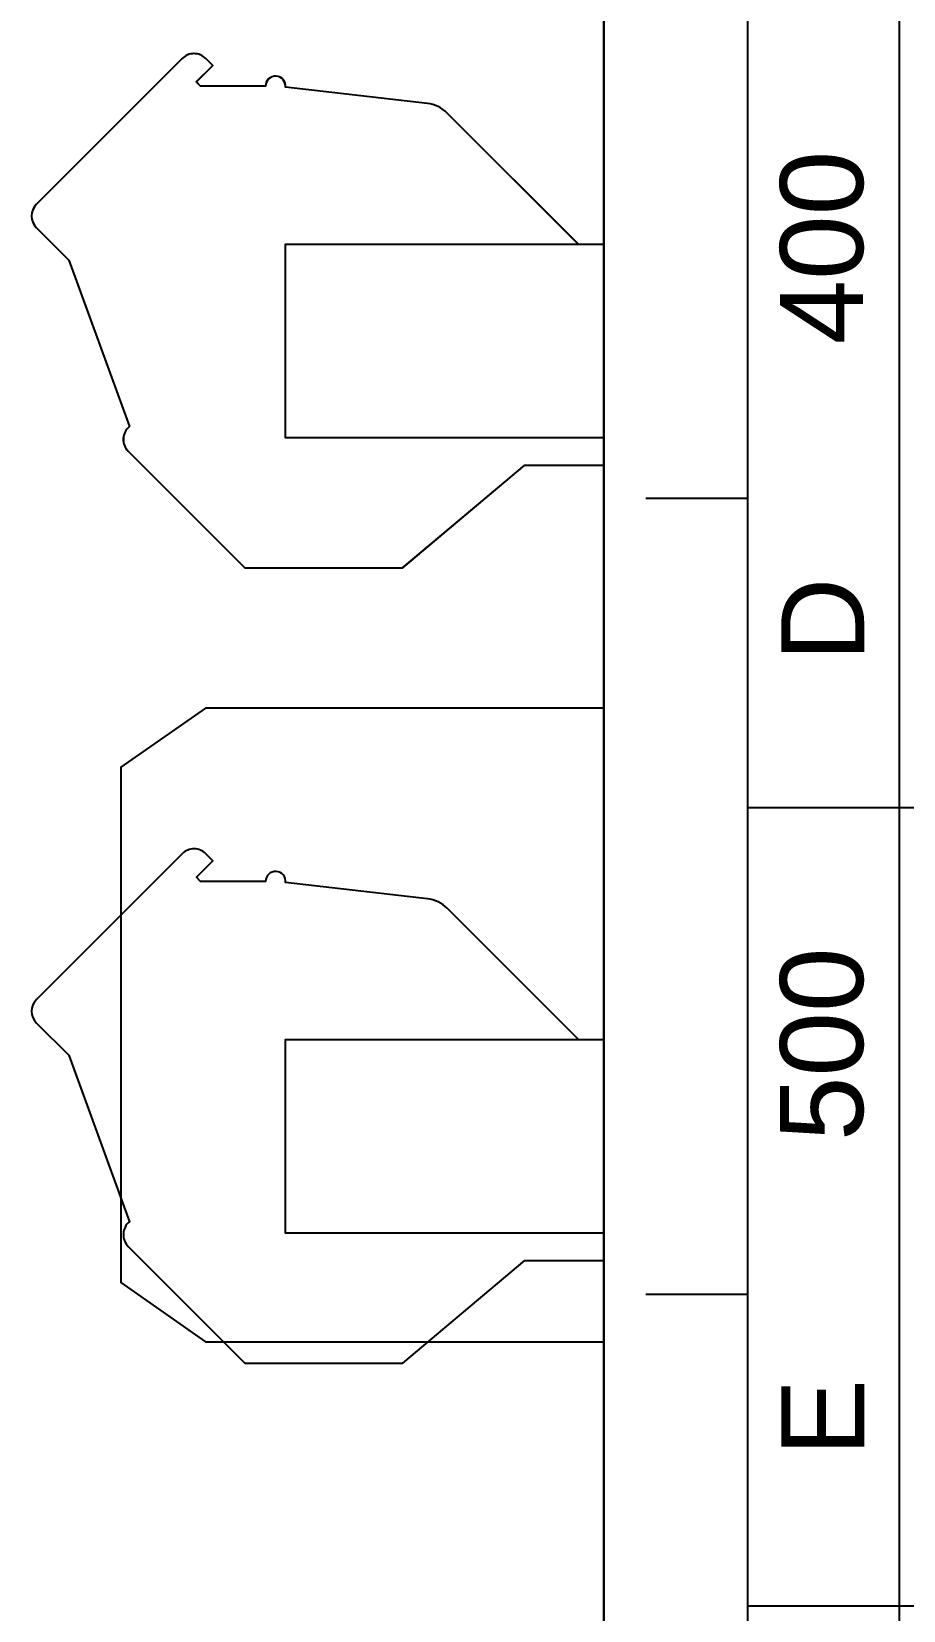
# Model space of a CAD drawing. Extents: x 0.5 to 35.5, y 0.5 to 23.5.
# Drawn here: x 21.092 to 22.124, y 7.783 to 9.652 of the extents above; entities that cross this region are included whole.
import ezdxf

# ---------------------------------------------------------------- set-up
doc = ezdxf.new("R2010")
doc.units = 0
doc.header["$MEASUREMENT"] = 0
for name, color, linetype in [('3_02__B-___3__DI___4__DO__', 7, 'CONTINUOUS'), ('3_03__1-___4__DI___4__DO__', 7, 'CONTINUOUS'), ('3_04__C-___4__DI___4__DO__', 7, 'CONTINUOUS'), ('3_05__D-___4__DI___3__DO__', 7, 'CONTINUOUS'), ('3_06__2A___8__FORM_A_DO', 7, 'CONTINUOUS'), ('3_07__2B___8__FORM_B_DO', 7, 'CONTINUOUS'), ('3_08__2C___8__DO__6__FORM_', 7, 'CONTINUOUS'), ('3_09__2D___8__DO__2__FORM_', 7, 'CONTINUOUS'), ('3_10__2G___8__DO__4__FORM_', 7, 'CONTINUOUS'), ('3_11__3-___8__DI', 7, 'CONTINUOUS'), ('3_12__4-___14__DI', 7, 'CONTINUOUS'), ('3_13__5-___8__AI', 7, 'CONTINUOUS'), ('3_14__6-___4__AI____4__AO', 7, 'CONTINUOUS'), ('4_02__B-___3__DI___4__DO__', 7, 'CONTINUOUS'), ('4_03__1-___4__DI___4__DO__', 7, 'CONTINUOUS'), ('4_04__C-___4__DI___4__DO__', 7, 'CONTINUOUS'), ('4_05__D-___4__DI___3__DO__', 7, 'CONTINUOUS'), ('4_06__2A___8__FORM_A_DO', 7, 'CONTINUOUS'), ('4_07__2B___8__FORM_B_DO', 7, 'CONTINUOUS'), ('4_08__2C___8__DO__6__FORM_', 7, 'CONTINUOUS'), ('4_09__2D___8__DO__2__FORM_', 7, 'CONTINUOUS'), ('4_10__2G___8__DO__4__FORM_', 7, 'CONTINUOUS'), ('4_11__3-___8__DI', 7, 'CONTINUOUS'), ('4_12__4-___14__DI', 7, 'CONTINUOUS'), ('4_13__5-___8__AI', 7, 'CONTINUOUS'), ('4_14__6-___4__AI____4__AO', 7, 'CONTINUOUS'), ('4_15__77___8__AFDI', 7, 'CONTINUOUS'), ('6_00______DWG_', 7, 'CONTINUOUS')]:
    doc.layers.add(name, color=color, linetype=linetype)
doc.styles.add('ARIAL', font='arial.ttf')

msp = doc.modelspace()

# ---------------------------------------------------------------- linework, layer by layer
at = {"layer": '3_02__B-___3__DI___4__DO__'}
msp.add_lwpolyline([(21.7395, 9.3996), (21.5838, 9.5553, 0.169586), (21.5604, 9.5666), (21.3922, 9.5858, 0.430941), (21.3812, 9.5989, 0.430926), (21.3687, 9.5871), (21.2918, 9.5871), (21.2868, 9.5921), (21.3063, 9.6116), (21.2979, 9.6199, 0.414218), (21.2701, 9.6199), (21.0975, 9.4473, 0.414213), (21.0975, 9.4195), (21.1358, 9.3812), (21.2075, 9.1842, 0.440578), (21.2061, 9.155), (21.3441, 9.017), (21.5311, 9.017), (21.6757, 9.1383), (21.7691, 9.1383)], format="xyb", dxfattribs=at)
msp.add_lwpolyline([(21.7691, 9.3996), (21.3919, 9.3996), (21.3919, 9.1713), (21.7691, 9.1713)], dxfattribs=at)
at = {"layer": '3_03__1-___4__DI___4__DO__'}
msp.add_lwpolyline([(21.7396, 9.3996), (21.5839, 9.5553, 0.169586), (21.5605, 9.5666), (21.3924, 9.5858, 0.430941), (21.3813, 9.5989, 0.430926), (21.3688, 9.5871), (21.2919, 9.5871), (21.2869, 9.5921), (21.3064, 9.6116), (21.2981, 9.6199, 0.414218), (21.2702, 9.6199), (21.0976, 9.4473, 0.414213), (21.0976, 9.4195), (21.1359, 9.3812), (21.2076, 9.1842, 0.440578), (21.2062, 9.155), (21.3442, 9.017), (21.5313, 9.017), (21.6759, 9.1383), (21.7692, 9.1383)], format="xyb", dxfattribs=at)
msp.add_lwpolyline([(21.7692, 9.3996), (21.392, 9.3996), (21.392, 9.1713), (21.7692, 9.1713)], dxfattribs=at)
at = {"layer": '3_04__C-___4__DI___4__DO__'}
msp.add_lwpolyline([(21.7396, 9.3996), (21.5839, 9.5553, 0.169586), (21.5605, 9.5666), (21.3924, 9.5858, 0.430941), (21.3813, 9.5989, 0.430926), (21.3688, 9.5871), (21.2919, 9.5871), (21.2869, 9.5921), (21.3064, 9.6116), (21.2981, 9.6199, 0.414218), (21.2702, 9.6199), (21.0976, 9.4473, 0.414213), (21.0976, 9.4195), (21.1359, 9.3812), (21.2076, 9.1842, 0.440578), (21.2062, 9.155), (21.3442, 9.017), (21.5313, 9.017), (21.6759, 9.1383), (21.7692, 9.1383)], format="xyb", dxfattribs=at)
msp.add_lwpolyline([(21.7692, 9.3996), (21.392, 9.3996), (21.392, 9.1713), (21.7692, 9.1713)], dxfattribs=at)
at = {"layer": '3_05__D-___4__DI___3__DO__'}
msp.add_lwpolyline([(21.7396, 9.3996), (21.5839, 9.5553, 0.169586), (21.5605, 9.5666), (21.3924, 9.5858, 0.430941), (21.3813, 9.5989, 0.430926), (21.3688, 9.5871), (21.2919, 9.5871), (21.2869, 9.5921), (21.3064, 9.6116), (21.2981, 9.6199, 0.414218), (21.2702, 9.6199), (21.0976, 9.4473, 0.414213), (21.0976, 9.4195), (21.1359, 9.3812), (21.2076, 9.1842, 0.440578), (21.2062, 9.155), (21.3442, 9.017), (21.5313, 9.017), (21.6759, 9.1383), (21.7692, 9.1383)], format="xyb", dxfattribs=at)
msp.add_lwpolyline([(21.7692, 9.3996), (21.392, 9.3996), (21.392, 9.1713), (21.7692, 9.1713)], dxfattribs=at)
at = {"layer": '3_06__2A___8__FORM_A_DO'}
msp.add_lwpolyline([(21.7396, 9.3996), (21.5839, 9.5553, 0.169586), (21.5605, 9.5666), (21.3924, 9.5858, 0.430941), (21.3813, 9.5989, 0.430926), (21.3688, 9.5871), (21.2919, 9.5871), (21.2869, 9.5921), (21.3064, 9.6116), (21.2981, 9.6199, 0.414218), (21.2702, 9.6199), (21.0976, 9.4473, 0.414213), (21.0976, 9.4195), (21.1359, 9.3812), (21.2076, 9.1842, 0.440578), (21.2062, 9.155), (21.3442, 9.017), (21.5313, 9.017), (21.6759, 9.1383), (21.7692, 9.1383)], format="xyb", dxfattribs=at)
msp.add_lwpolyline([(21.7692, 9.3996), (21.392, 9.3996), (21.392, 9.1713), (21.7692, 9.1713)], dxfattribs=at)
at = {"layer": '3_07__2B___8__FORM_B_DO'}
msp.add_lwpolyline([(21.7396, 9.3996), (21.5839, 9.5553, 0.169586), (21.5605, 9.5666), (21.3924, 9.5858, 0.430941), (21.3813, 9.5989, 0.430926), (21.3688, 9.5871), (21.2919, 9.5871), (21.2869, 9.5921), (21.3064, 9.6116), (21.2981, 9.6199, 0.414218), (21.2702, 9.6199), (21.0976, 9.4473, 0.414213), (21.0976, 9.4195), (21.1359, 9.3812), (21.2076, 9.1842, 0.440578), (21.2062, 9.155), (21.3442, 9.017), (21.5313, 9.017), (21.6759, 9.1383), (21.7692, 9.1383)], format="xyb", dxfattribs=at)
msp.add_lwpolyline([(21.7692, 9.3996), (21.392, 9.3996), (21.392, 9.1713), (21.7692, 9.1713)], dxfattribs=at)
at = {"layer": '3_08__2C___8__DO__6__FORM_'}
msp.add_lwpolyline([(21.7396, 9.3996), (21.5839, 9.5553, 0.169586), (21.5605, 9.5666), (21.3924, 9.5858, 0.430941), (21.3813, 9.5989, 0.430926), (21.3688, 9.5871), (21.2919, 9.5871), (21.2869, 9.5921), (21.3064, 9.6116), (21.2981, 9.6199, 0.414218), (21.2702, 9.6199), (21.0976, 9.4473, 0.414213), (21.0976, 9.4195), (21.1359, 9.3812), (21.2076, 9.1842, 0.440578), (21.2062, 9.155), (21.3442, 9.017), (21.5313, 9.017), (21.6759, 9.1383), (21.7692, 9.1383)], format="xyb", dxfattribs=at)
msp.add_lwpolyline([(21.7692, 9.3996), (21.392, 9.3996), (21.392, 9.1713), (21.7692, 9.1713)], dxfattribs=at)
at = {"layer": '3_09__2D___8__DO__2__FORM_'}
msp.add_lwpolyline([(21.7396, 9.3996), (21.5839, 9.5553, 0.169586), (21.5605, 9.5666), (21.3924, 9.5858, 0.430941), (21.3813, 9.5989, 0.430926), (21.3688, 9.5871), (21.2919, 9.5871), (21.2869, 9.5921), (21.3064, 9.6116), (21.2981, 9.6199, 0.414218), (21.2702, 9.6199), (21.0976, 9.4473, 0.414213), (21.0976, 9.4195), (21.1359, 9.3812), (21.2076, 9.1842, 0.440578), (21.2062, 9.155), (21.3442, 9.017), (21.5313, 9.017), (21.6759, 9.1383), (21.7692, 9.1383)], format="xyb", dxfattribs=at)
msp.add_lwpolyline([(21.7692, 9.3996), (21.392, 9.3996), (21.392, 9.1713), (21.7692, 9.1713)], dxfattribs=at)
at = {"layer": '3_10__2G___8__DO__4__FORM_'}
msp.add_lwpolyline([(21.7396, 9.3996), (21.5839, 9.5553, 0.169586), (21.5605, 9.5666), (21.3924, 9.5858, 0.430941), (21.3813, 9.5989, 0.430926), (21.3688, 9.5871), (21.2919, 9.5871), (21.2869, 9.5921), (21.3064, 9.6116), (21.2981, 9.6199, 0.414218), (21.2702, 9.6199), (21.0976, 9.4473, 0.414213), (21.0976, 9.4195), (21.1359, 9.3812), (21.2076, 9.1842, 0.440578), (21.2062, 9.155), (21.3442, 9.017), (21.5313, 9.017), (21.6759, 9.1383), (21.7692, 9.1383)], format="xyb", dxfattribs=at)
msp.add_lwpolyline([(21.7692, 9.3996), (21.392, 9.3996), (21.392, 9.1713), (21.7692, 9.1713)], dxfattribs=at)
at = {"layer": '3_11__3-___8__DI'}
msp.add_lwpolyline([(21.7396, 9.3996), (21.5839, 9.5553, 0.169586), (21.5605, 9.5666), (21.3924, 9.5858, 0.430941), (21.3813, 9.5989, 0.430926), (21.3688, 9.5871), (21.2919, 9.5871), (21.2869, 9.5921), (21.3064, 9.6116), (21.2981, 9.6199, 0.414218), (21.2702, 9.6199), (21.0976, 9.4473, 0.414213), (21.0976, 9.4195), (21.1359, 9.3812), (21.2076, 9.1842, 0.440578), (21.2062, 9.155), (21.3442, 9.017), (21.5313, 9.017), (21.6759, 9.1383), (21.7692, 9.1383)], format="xyb", dxfattribs=at)
msp.add_lwpolyline([(21.7692, 9.3996), (21.392, 9.3996), (21.392, 9.1713), (21.7692, 9.1713)], dxfattribs=at)
at = {"layer": '3_12__4-___14__DI'}
msp.add_lwpolyline([(21.7396, 9.3996), (21.5839, 9.5553, 0.169586), (21.5605, 9.5666), (21.3924, 9.5858, 0.430941), (21.3813, 9.5989, 0.430926), (21.3688, 9.5871), (21.2919, 9.5871), (21.2869, 9.5921), (21.3064, 9.6116), (21.2981, 9.6199, 0.414218), (21.2702, 9.6199), (21.0976, 9.4473, 0.414213), (21.0976, 9.4195), (21.1359, 9.3812), (21.2076, 9.1842, 0.440578), (21.2062, 9.155), (21.3442, 9.017), (21.5313, 9.017), (21.6759, 9.1383), (21.7692, 9.1383)], format="xyb", dxfattribs=at)
msp.add_lwpolyline([(21.7692, 9.3996), (21.392, 9.3996), (21.392, 9.1713), (21.7692, 9.1713)], dxfattribs=at)
at = {"layer": '3_13__5-___8__AI'}
msp.add_lwpolyline([(21.7396, 9.3996), (21.5839, 9.5553, 0.169586), (21.5605, 9.5666), (21.3924, 9.5858, 0.430941), (21.3813, 9.5989, 0.430926), (21.3688, 9.5871), (21.2919, 9.5871), (21.2869, 9.5921), (21.3064, 9.6116), (21.2981, 9.6199, 0.414218), (21.2702, 9.6199), (21.0976, 9.4473, 0.414213), (21.0976, 9.4195), (21.1359, 9.3812), (21.2076, 9.1842, 0.440578), (21.2062, 9.155), (21.3442, 9.017), (21.5313, 9.017), (21.6759, 9.1383), (21.7692, 9.1383)], format="xyb", dxfattribs=at)
msp.add_lwpolyline([(21.7692, 9.3996), (21.392, 9.3996), (21.392, 9.1713), (21.7692, 9.1713)], dxfattribs=at)
at = {"layer": '3_14__6-___4__AI____4__AO'}
msp.add_lwpolyline([(21.7396, 9.3996), (21.5839, 9.5553, 0.169586), (21.5605, 9.5666), (21.3924, 9.5858, 0.430941), (21.3813, 9.5989, 0.430926), (21.3688, 9.5871), (21.2919, 9.5871), (21.2869, 9.5921), (21.3064, 9.6116), (21.2981, 9.6199, 0.414218), (21.2702, 9.6199), (21.0976, 9.4473, 0.414213), (21.0976, 9.4195), (21.1359, 9.3812), (21.2076, 9.1842, 0.440578), (21.2062, 9.155), (21.3442, 9.017), (21.5313, 9.017), (21.6759, 9.1383), (21.7692, 9.1383)], format="xyb", dxfattribs=at)
msp.add_lwpolyline([(21.7692, 9.3996), (21.392, 9.3996), (21.392, 9.1713), (21.7692, 9.1713)], dxfattribs=at)
at = {"layer": '4_02__B-___3__DI___4__DO__'}
msp.add_lwpolyline([(21.7396, 8.4583), (21.5839, 8.614, 0.169586), (21.5605, 8.6253), (21.3924, 8.6445, 0.430941), (21.3813, 8.6576, 0.430926), (21.3688, 8.6458), (21.2919, 8.6458), (21.2869, 8.6507), (21.3064, 8.6702), (21.2981, 8.6786, 0.414218), (21.2702, 8.6786), (21.0976, 8.506, 0.414213), (21.0976, 8.4781), (21.1359, 8.4399), (21.2076, 8.2429, 0.440578), (21.2062, 8.2137), (21.3442, 8.0756), (21.5313, 8.0756), (21.6759, 8.197), (21.7692, 8.197)], format="xyb", dxfattribs=at)
msp.add_lwpolyline([(21.7692, 8.4583), (21.392, 8.4583), (21.392, 8.2299), (21.7692, 8.2299)], dxfattribs=at)
at = {"layer": '4_03__1-___4__DI___4__DO__'}
msp.add_lwpolyline([(21.7396, 8.4583), (21.5839, 8.614, 0.169586), (21.5605, 8.6253), (21.3924, 8.6445, 0.430941), (21.3813, 8.6576, 0.430926), (21.3688, 8.6458), (21.2919, 8.6458), (21.2869, 8.6507), (21.3064, 8.6702), (21.2981, 8.6786, 0.414218), (21.2702, 8.6786), (21.0976, 8.506, 0.414213), (21.0976, 8.4781), (21.1359, 8.4399), (21.2076, 8.2429, 0.440578), (21.2062, 8.2137), (21.3442, 8.0756), (21.5313, 8.0756), (21.6759, 8.197), (21.7692, 8.197)], format="xyb", dxfattribs=at)
msp.add_lwpolyline([(21.7692, 8.4583), (21.392, 8.4583), (21.392, 8.2299), (21.7692, 8.2299)], dxfattribs=at)
at = {"layer": '4_04__C-___4__DI___4__DO__'}
msp.add_lwpolyline([(21.7396, 8.4583), (21.5839, 8.614, 0.169586), (21.5605, 8.6253), (21.3924, 8.6445, 0.430941), (21.3813, 8.6576, 0.430926), (21.3688, 8.6458), (21.2919, 8.6458), (21.2869, 8.6507), (21.3064, 8.6702), (21.2981, 8.6786, 0.414218), (21.2702, 8.6786), (21.0976, 8.506, 0.414213), (21.0976, 8.4781), (21.1359, 8.4399), (21.2076, 8.2429, 0.440578), (21.2062, 8.2137), (21.3442, 8.0756), (21.5313, 8.0756), (21.6759, 8.197), (21.7692, 8.197)], format="xyb", dxfattribs=at)
msp.add_lwpolyline([(21.7692, 8.4583), (21.392, 8.4583), (21.392, 8.2299), (21.7692, 8.2299)], dxfattribs=at)
at = {"layer": '4_05__D-___4__DI___3__DO__'}
msp.add_lwpolyline([(21.7396, 8.4583), (21.5839, 8.614, 0.169586), (21.5605, 8.6253), (21.3924, 8.6445, 0.430941), (21.3813, 8.6576, 0.430926), (21.3688, 8.6458), (21.2919, 8.6458), (21.2869, 8.6507), (21.3064, 8.6702), (21.2981, 8.6786, 0.414218), (21.2702, 8.6786), (21.0976, 8.506, 0.414213), (21.0976, 8.4781), (21.1359, 8.4399), (21.2076, 8.2429, 0.440578), (21.2062, 8.2137), (21.3442, 8.0756), (21.5313, 8.0756), (21.6759, 8.197), (21.7692, 8.197)], format="xyb", dxfattribs=at)
msp.add_lwpolyline([(21.7692, 8.4583), (21.392, 8.4583), (21.392, 8.2299), (21.7692, 8.2299)], dxfattribs=at)
at = {"layer": '4_06__2A___8__FORM_A_DO'}
msp.add_lwpolyline([(21.7396, 8.4583), (21.5839, 8.614, 0.169586), (21.5605, 8.6253), (21.3924, 8.6445, 0.430941), (21.3813, 8.6576, 0.430926), (21.3688, 8.6458), (21.2919, 8.6458), (21.2869, 8.6507), (21.3064, 8.6702), (21.2981, 8.6786, 0.414218), (21.2702, 8.6786), (21.0976, 8.506, 0.414213), (21.0976, 8.4781), (21.1359, 8.4399), (21.2076, 8.2429, 0.440578), (21.2062, 8.2137), (21.3442, 8.0756), (21.5313, 8.0756), (21.6759, 8.197), (21.7692, 8.197)], format="xyb", dxfattribs=at)
msp.add_lwpolyline([(21.7692, 8.4583), (21.392, 8.4583), (21.392, 8.2299), (21.7692, 8.2299)], dxfattribs=at)
at = {"layer": '4_07__2B___8__FORM_B_DO'}
msp.add_lwpolyline([(21.7396, 8.4583), (21.5839, 8.614, 0.169586), (21.5605, 8.6253), (21.3924, 8.6445, 0.430941), (21.3813, 8.6576, 0.430926), (21.3688, 8.6458), (21.2919, 8.6458), (21.2869, 8.6507), (21.3064, 8.6702), (21.2981, 8.6786, 0.414218), (21.2702, 8.6786), (21.0976, 8.506, 0.414213), (21.0976, 8.4781), (21.1359, 8.4399), (21.2076, 8.2429, 0.440578), (21.2062, 8.2137), (21.3442, 8.0756), (21.5313, 8.0756), (21.6759, 8.197), (21.7692, 8.197)], format="xyb", dxfattribs=at)
msp.add_lwpolyline([(21.7692, 8.4583), (21.392, 8.4583), (21.392, 8.2299), (21.7692, 8.2299)], dxfattribs=at)
at = {"layer": '4_08__2C___8__DO__6__FORM_'}
msp.add_lwpolyline([(21.7396, 8.4583), (21.5839, 8.614, 0.169586), (21.5605, 8.6253), (21.3924, 8.6445, 0.430941), (21.3813, 8.6576, 0.430926), (21.3688, 8.6458), (21.2919, 8.6458), (21.2869, 8.6507), (21.3064, 8.6702), (21.2981, 8.6786, 0.414218), (21.2702, 8.6786), (21.0976, 8.506, 0.414213), (21.0976, 8.4781), (21.1359, 8.4399), (21.2076, 8.2429, 0.440578), (21.2062, 8.2137), (21.3442, 8.0756), (21.5313, 8.0756), (21.6759, 8.197), (21.7692, 8.197)], format="xyb", dxfattribs=at)
msp.add_lwpolyline([(21.7692, 8.4583), (21.392, 8.4583), (21.392, 8.2299), (21.7692, 8.2299)], dxfattribs=at)
at = {"layer": '4_09__2D___8__DO__2__FORM_'}
msp.add_lwpolyline([(21.7396, 8.4583), (21.5839, 8.614, 0.169586), (21.5605, 8.6253), (21.3924, 8.6445, 0.430941), (21.3813, 8.6576, 0.430926), (21.3688, 8.6458), (21.2919, 8.6458), (21.2869, 8.6507), (21.3064, 8.6702), (21.2981, 8.6786, 0.414218), (21.2702, 8.6786), (21.0976, 8.506, 0.414213), (21.0976, 8.4781), (21.1359, 8.4399), (21.2076, 8.2429, 0.440578), (21.2062, 8.2137), (21.3442, 8.0756), (21.5313, 8.0756), (21.6759, 8.197), (21.7692, 8.197)], format="xyb", dxfattribs=at)
msp.add_lwpolyline([(21.7692, 8.4583), (21.392, 8.4583), (21.392, 8.2299), (21.7692, 8.2299)], dxfattribs=at)
at = {"layer": '4_10__2G___8__DO__4__FORM_'}
msp.add_lwpolyline([(21.7396, 8.4583), (21.5839, 8.614, 0.169586), (21.5605, 8.6253), (21.3924, 8.6445, 0.430941), (21.3813, 8.6576, 0.430926), (21.3688, 8.6458), (21.2919, 8.6458), (21.2869, 8.6507), (21.3064, 8.6702), (21.2981, 8.6786, 0.414218), (21.2702, 8.6786), (21.0976, 8.506, 0.414213), (21.0976, 8.4781), (21.1359, 8.4399), (21.2076, 8.2429, 0.440578), (21.2062, 8.2137), (21.3442, 8.0756), (21.5313, 8.0756), (21.6759, 8.197), (21.7692, 8.197)], format="xyb", dxfattribs=at)
msp.add_lwpolyline([(21.7692, 8.4583), (21.392, 8.4583), (21.392, 8.2299), (21.7692, 8.2299)], dxfattribs=at)
at = {"layer": '4_11__3-___8__DI'}
msp.add_lwpolyline([(21.7396, 8.4583), (21.5839, 8.614, 0.169586), (21.5605, 8.6253), (21.3924, 8.6445, 0.430941), (21.3813, 8.6576, 0.430926), (21.3688, 8.6458), (21.2919, 8.6458), (21.2869, 8.6507), (21.3064, 8.6702), (21.2981, 8.6786, 0.414218), (21.2702, 8.6786), (21.0976, 8.506, 0.414213), (21.0976, 8.4781), (21.1359, 8.4399), (21.2076, 8.2429, 0.440578), (21.2062, 8.2137), (21.3442, 8.0756), (21.5313, 8.0756), (21.6759, 8.197), (21.7692, 8.197)], format="xyb", dxfattribs=at)
msp.add_lwpolyline([(21.7692, 8.4583), (21.392, 8.4583), (21.392, 8.2299), (21.7692, 8.2299)], dxfattribs=at)
at = {"layer": '4_12__4-___14__DI'}
msp.add_lwpolyline([(21.7396, 8.4583), (21.5839, 8.614, 0.169586), (21.5605, 8.6253), (21.3924, 8.6445, 0.430941), (21.3813, 8.6576, 0.430926), (21.3688, 8.6458), (21.2919, 8.6458), (21.2869, 8.6507), (21.3064, 8.6702), (21.2981, 8.6786, 0.414218), (21.2702, 8.6786), (21.0976, 8.506, 0.414213), (21.0976, 8.4781), (21.1359, 8.4399), (21.2076, 8.2429, 0.440578), (21.2062, 8.2137), (21.3442, 8.0756), (21.5313, 8.0756), (21.6759, 8.197), (21.7692, 8.197)], format="xyb", dxfattribs=at)
msp.add_lwpolyline([(21.7692, 8.4583), (21.392, 8.4583), (21.392, 8.2299), (21.7692, 8.2299)], dxfattribs=at)
at = {"layer": '4_13__5-___8__AI'}
msp.add_lwpolyline([(21.7396, 8.4583), (21.5839, 8.614, 0.169586), (21.5605, 8.6253), (21.3924, 8.6445, 0.430941), (21.3813, 8.6576, 0.430926), (21.3688, 8.6458), (21.2919, 8.6458), (21.2869, 8.6507), (21.3064, 8.6702), (21.2981, 8.6786, 0.414218), (21.2702, 8.6786), (21.0976, 8.506, 0.414213), (21.0976, 8.4781), (21.1359, 8.4399), (21.2076, 8.2429, 0.440578), (21.2062, 8.2137), (21.3442, 8.0756), (21.5313, 8.0756), (21.6759, 8.197), (21.7692, 8.197)], format="xyb", dxfattribs=at)
msp.add_lwpolyline([(21.7692, 8.4583), (21.392, 8.4583), (21.392, 8.2299), (21.7692, 8.2299)], dxfattribs=at)
at = {"layer": '4_14__6-___4__AI____4__AO'}
msp.add_lwpolyline([(21.7396, 8.4583), (21.5839, 8.614, 0.169586), (21.5605, 8.6253), (21.3924, 8.6445, 0.430941), (21.3813, 8.6576, 0.430926), (21.3688, 8.6458), (21.2919, 8.6458), (21.2869, 8.6507), (21.3064, 8.6702), (21.2981, 8.6786, 0.414218), (21.2702, 8.6786), (21.0976, 8.506, 0.414213), (21.0976, 8.4781), (21.1359, 8.4399), (21.2076, 8.2429, 0.440578), (21.2062, 8.2137), (21.3442, 8.0756), (21.5313, 8.0756), (21.6759, 8.197), (21.7692, 8.197)], format="xyb", dxfattribs=at)
msp.add_lwpolyline([(21.7692, 8.4583), (21.392, 8.4583), (21.392, 8.2299), (21.7692, 8.2299)], dxfattribs=at)
at = {"layer": '4_15__77___8__AFDI'}
msp.add_lwpolyline([(21.7692, 8.8509), (21.2975, 8.8509), (21.1975, 8.7809), (21.1975, 8.171), (21.2975, 8.1009), (21.7692, 8.1009)], dxfattribs=at)
at = {"layer": '6_00______DWG_'}
for points in [[(26.864, 6.1794), (21.7692, 6.1794), (21.7692, 13.4629), (26.864, 13.4629)], [(26.9035, 13.4629), (21.7692, 13.4629), (21.7692, 6.1794), (26.9035, 6.1794)], [(22.119, 12.9612), (22.119, 6.6362)], [(21.9393, 9.099), (21.8192, 9.099)], [(25.8092, 8.7328), (21.9393, 8.7328)], [(21.9393, 8.1567), (21.8192, 8.1567)], [(25.8092, 7.7878), (21.9393, 7.7878)]]:
    msp.add_lwpolyline(points, dxfattribs=at)
msp.add_lwpolyline([(25.7292, 12.9611), (22.0193, 12.9611, 0.414214), (21.9393, 12.8811), (21.9393, 6.7162, 0.414212), (22.0193, 6.6362), (25.7292, 6.6362, 0.414211), (25.8092, 6.7162), (25.8092, 12.8811, 0.414219)], format="xyb", close=True, dxfattribs=at)

# ---------------------------------------------------------------- texts
at = {"layer": '6_00______DWG_', "style": 'ARIAL'}
for s, height, p in [('400', 0.09833, (22.0763, 9.2815)), ('D', 0.0983, (22.0776, 8.9062)), ('500', 0.09833, (22.0763, 8.3384)), ('E', 0.0983, (22.0776, 7.9652))]:
    msp.add_text(s, height=height, rotation=90, dxfattribs=at).set_placement(p)

doc.saveas('drawing.dxf')
